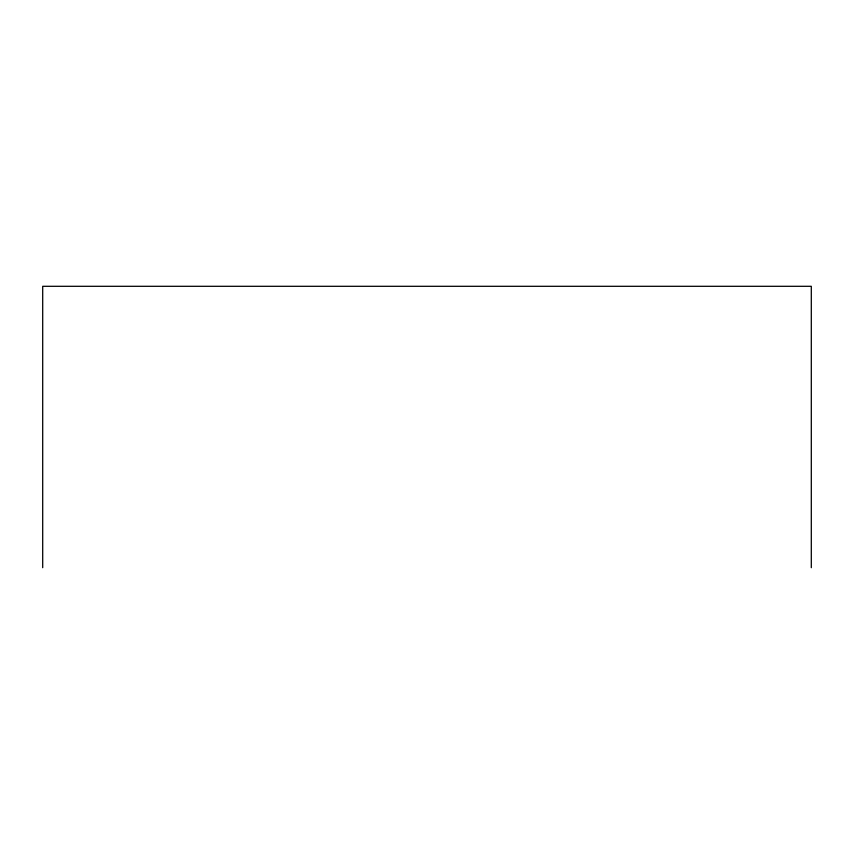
<?xml version="1.0" encoding="UTF-8"?>
<svg xmlns="http://www.w3.org/2000/svg" width="854" height="854" viewBox="0 0 854 854"><rect width="100%" height="100%" fill="white"/><g stroke="black" fill="none" stroke-linecap="round" stroke-linejoin="round"><path stroke-width="1.28" d="M811.3 567.696L811.3 286.303L42.7 286.303L42.7 567.696"/></g></svg>
